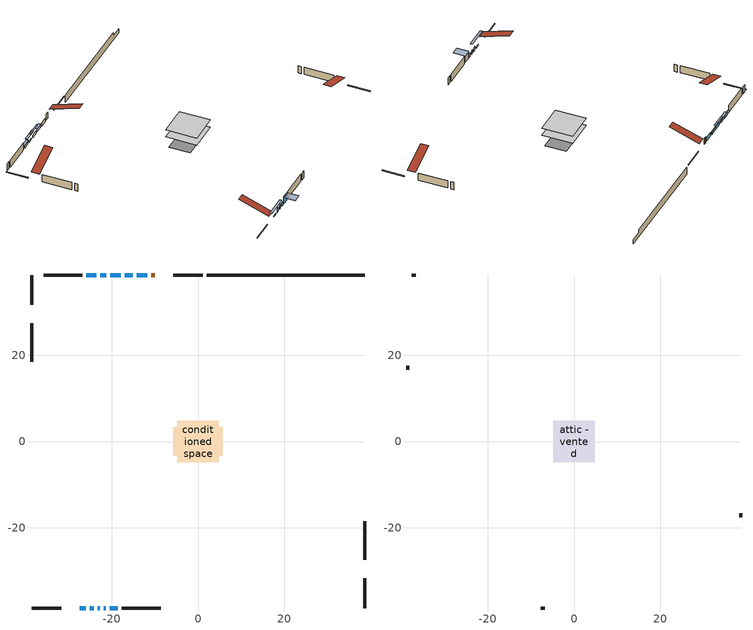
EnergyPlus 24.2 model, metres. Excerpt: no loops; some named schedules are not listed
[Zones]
conditioned space
 floor outside (Floor1 construction): -1.26,-1.26 -1.26,1.26 1.26,1.26 1.26,-1.26 z1.22
 floor adiabatic (AdiabaticFloorConstruction): -4.76,-4.76 -4.76,4.76 4.76,4.76 4.76,-4.76 z1.22
 floor foundation (Slab1 construction): -5.79,-3.35 -5.79,3.35 5.79,3.35 5.79,-3.35 z-1.22
 wall outside (RimJoist1 construction): 1.12,38.63 -5.73,38.63 / -38.63,-38.63 -31.77,-38.63 / -38.63,38.63 -38.63,31.77 / 38.63,-38.63 38.63,-31.77 z1.22:1.52
 wall outside (AdiabaticWallConstruction 1): -10.03,38.63 -10.89,38.63 z1.22:3.25
 wall outside (AdiabaticWallConstruction): -11.82,38.63 -14.2,38.63 / -25.12,-38.63 -24.2,-38.63 / -23.28,-38.63 -22.77,-38.63 / -21.84,-38.63 -21.36,-38.63 z1.22:2.44; -15.13,38.63 -17.04,38.63 / -23.58,38.63 -25.92,38.63 z1.22:1.98; -27.47,-38.63 -26.05,-38.63 z1.22:1.63; -17.96,38.63 -20.3,38.63 z1.22:2.14; -20.43,-38.63 -18.6,-38.63 z1.22:3.25; -21.23,38.63 -22.65,38.63 z1.22:1.68
 wall outside (Wall1 construction): -26.84,38.63 -35.83,38.63 / -17.68,-38.63 -8.69,-38.63 / -38.63,27.47 -38.63,18.49 / 38.63,-27.47 38.63,-18.49 z1.22:3.66
 wall foundation (FoundationWall1 construction): 2.05,38.63,-1.22 2.05,38.63,1.22 34.97,38.63,1.22 34.97,38.63,0.18 38.63,38.63,0.18 38.63,38.63,-1.22
 window (WindowConstruction): -11.82,38.63 -14.2,38.63 z1.22:2.44
 window (WindowConstruction 8): -15.13,38.63 -17.04,38.63 z1.22:1.98
 window (WindowConstruction 9): -27.47,-38.63 -26.05,-38.63 z1.22:1.63
 window (WindowConstruction 1): -17.97,38.63 -20.3,38.63 z1.22:2.13
 window (WindowConstruction 2): -25.12,-38.63 -24.21,-38.63 z1.22:2.44
 window (WindowConstruction 3): -23.28,-38.63 -22.77,-38.63 z1.22:2.44
 window (WindowConstruction 4): -21.84,-38.63 -21.36,-38.63 z1.22:2.44
 window (WindowConstruction 5): -20.43,-38.63 -18.6,-38.63 z1.22:3.25
 window (WindowConstruction 6): -21.23,38.63 -22.65,38.63 z1.22:1.68
 window (WindowConstruction 7): -23.58,38.63 -25.91,38.63 z1.22:1.98
 door (Door): -10.03,38.63 -10.89,38.63 z1.22:3.25
 ceiling adiabatic (AdiabaticFloorConstruction): 4.76,-4.76 4.76,4.76 -4.76,4.76 -4.76,-4.76 z1.22
attic - vented
 floor to conditioned space (Floor2 construction Reversed): -4.76,-4.76 -4.76,4.76 4.76,4.76 4.76,-4.76 z3.66
 wall outside (Wall2 construction): -36.75,38.63 -37.7,38.63 / -7.76,-38.63 -6.82,-38.63 / -38.63,17.56 -38.63,16.62 / 38.63,-17.56 38.63,-16.62 z1.22:3.66
 roof outside (Roof1 construction): -9.11,38.63,3.66 -9.11,29.36,6.75 -6.66,29.36,6.75 -6.66,38.63,3.66; -28.4,-38.63,3.66 -28.4,-29.36,6.75 -30.84,-29.36,6.75 -30.84,-38.63,3.66; -38.63,28.4,3.66 -29.36,28.4,6.75 -29.36,30.84,6.75 -38.63,30.84,3.66; 38.63,-28.4,3.66 29.36,-28.4,6.75 29.36,-30.84,6.75 38.63,-30.84,3.66
shading: -17.34,38.63 -14.83,38.63 -14.83,39.24 -17.34,39.24 z2.28; -23.31,-38.63 -30.21,-38.63 -30.21,-39.24 -23.31,-39.24 z4.37; -21.52,38.63 -16.75,38.63 -16.75,38.93 -21.52,38.93 z3.35; -18.31,-38.63 -20.73,-38.63 -20.73,-42.29 -18.31,-42.29 z3.55; -24.17,38.63 -19.71,38.63 -19.71,39.24 -24.17,39.24 z3.2; -26.21,38.63 -23.28,38.63 -23.28,39.24 -26.21,39.24 z2.28
[Building]
Building 1: Terrain=Suburbs
[Site:Location]
Erieau AUT_ON: Latitude {deg}=42.25; Longitude {deg}=-81.9; Time Zone {hr}=-5; Elevation {m}=178; Keep Site Location Information=Yes
[Site:GroundTemperature:Shallow]
5.2292, 3.30147, 3.1471, 4.0619, 7.73432, 11.3896, 14.5586, 16.5661, 16.7366, 15.1039, 12.0157, 8.47254
[Site:WaterMainsTemperature]
Calculation Method=Schedule; Temperature Schedule=mains temperature schedule
[Material] Roughness=Rough; Thermal Absorptance=0.9
Name | Thickness {m} | Conductivity {W/m-K} | Density {kg/m3} | Specific Heat {J/kg-K} | Solar Absorptance | Visible Absorptance
asphalt or fiberglass shingles | 0.00635 | 0.162714 | 1121.4 | 1465.45 | 0.4 | 0.4
ceiling loosefill ins | 0.0846667 | 0.0480833 | 16.02 | 1046.75 | 0.7 | 0.7
ceiling stud and cavity | 0.1397 | 0.0883488 | 65.682 | 1177.47 | 0.7 | 0.7
concrete 4.0 in. | 0.1016 | 1.803125 | 2242.8 | 837.4 | 0.7 | 0.7
concrete 8.0 in. | 0.2032 | 1.803125 | 2242.8 | 837.4 | 0.7 | 0.7
door material | 0.04445 | 0.053851 | 512.64 | 1214.23 | 0.7 | 0.7
exterior vertical ins | 0.0460229 | 0.029427 | 32.04 | 1214.23 | 0.7 | 0.7
floor covering | 0.0127 | 0.0433444 | 54.468 | 1339.84 | 0.6 | 0.6
floor rigid ins; rim joist rigid ins; wall rigid ins | 0.051816 | 0.029427 | 32.04 | 1214.23 | 0.7 | 0.7
floor rigid ins 1; wall rigid ins 1 | 0.512978 | 0.029427 | 32.04 | 1214.23 | 0.7 | 0.7
floor stud and cavity | 0.1397 | 0.0894249 | 92.3553 | 1139.71 | 0.7 | 0.7
floor stud and cavity 1 | 0.1397 | 1.75129 | 37.0049 | 1207.88 | 0.7 | 0.7
furniture material conditioned space 1 | 0.1524 | 0.115458 | 640.8 | 1214.23 | 0.6 | 0.6
gypsum board | 0.0127 | 0.160291 | 801 | 837.4 | 0.6 | 0.6
gypsum board 1 | 0.0127 | 0.160291 | 801 | 837.4 | 0.7 | 0.7
osb sheathing 0.5 in. | 0.0127 | 0.115458 | 512.64 | 1214.23 | 0.7 | 0.7
osb sheathing 0.75 in. | 0.01905 | 0.115458 | 512.64 | 1214.23 | 0.7 | 0.7
osb sheathing 2.0 in. | 0.0508 | 0.115458 | 512.64 | 1214.23 | 0.7 | 0.7
rim joist stud and cavity | 0.0508 | 0.0407728 | 125.044 | 1163.47 | 0.6 | 0.6
wall stud and cavity | 0.1397 | 0.216775 | 139.0536 | 1170.24 | 0.7 | 0.7
wall stud and cavity 1 | 0.0889 | 6.9971 | 50.32683 | 1063.81 | 0.6 | 0.6
wall stud and cavity 2 | 0.0889 | 0.380278 | 52.3479 | 1209.89 | 0.7 | 0.7
wall stud and cavity 3 | 0.0889 | 0.391764 | 83.0341 | 1211.67 | 0.7 | 0.7
wood siding | 0.0254 | 0.102417 | 544.68 | 1172.36 | 0.4 | 0.4
wood siding 1 | 0.00254 | 0.102417 | 544.68 | 1172.36 | 0.4 | 0.4
wood siding 2; wood siding 3; wood siding 4 | 0.0254 | 0.102417 | 544.68 | 1172.36 | 0.7 | 0.7
[WindowMaterial:SimpleGlazingSystem]
Name | U-Factor {W/m2-K} | Solar Heat Gain Coefficient
WindowMaterial | 2.89237 | 0.69
WindowMaterial 1 | 2.9378 | 0.65
WindowMaterial 2 | 2.93609 | 0.65
WindowMaterial 3 | 2.96789 | 0.62
WindowMaterial 4 | 2.97187 | 0.61
WindowMaterial 5 | 2.88329 | 0.7
WindowMaterial 6 | 6.7659 | 0.73
WindowMaterial 7 | 2.95029 | 0.64
WindowMaterial 8 | 2.93496 | 0.65
WindowMaterial 9 | 3.02808 | 0.55
[Construction]
AdiabaticFloorConstruction: floor stud and cavity 1, floor rigid ins 1, osb sheathing 0.75 in., floor covering
AdiabaticWallConstruction: wood siding 3, wall rigid ins 1, wall stud and cavity 2, gypsum board
AdiabaticWallConstruction 1: wood siding 4, wall rigid ins 1, wall stud and cavity 2, gypsum board
Door: door material
Floor1 construction: floor stud and cavity, floor rigid ins, osb sheathing 0.75 in., floor covering
Floor2 construction Reversed: gypsum board, ceiling stud and cavity, ceiling loosefill ins
FoundationWall1 construction: concrete 8.0 in., gypsum board 1
furniture construction conditioned space 1: furniture material conditioned space 1
PartitionWallConstruction: gypsum board, wall stud and cavity 3, gypsum board
RimJoist1 construction: wood siding 2, rim joist rigid ins, osb sheathing 2.0 in., rim joist stud and cavity
Roof1 construction: asphalt or fiberglass shingles
Slab1 construction: concrete 4.0 in.
Wall1 construction: wood siding, wall rigid ins, osb sheathing 0.5 in., wall stud and cavity, gypsum board
Wall2 construction: wood siding 1, wall stud and cavity 1
WindowConstruction: WindowMaterial
WindowConstruction 1: WindowMaterial 1
WindowConstruction 2: WindowMaterial 2
WindowConstruction 3: WindowMaterial 3
WindowConstruction 4: WindowMaterial 4
WindowConstruction 5: WindowMaterial 5
WindowConstruction 6: WindowMaterial 6
WindowConstruction 7: WindowMaterial 7
WindowConstruction 8: WindowMaterial 8
WindowConstruction 9: WindowMaterial 9
[Zone] Multiplier=1; Part of Total Floor Area=Yes
Name | Volume {m3}
attic - vented | 45.4357
conditioned space | 424.1
[Space]
Name | Zone | Volume {m3}
attic - vented 1 | attic - vented | 45.4357
conditioned space 1 | conditioned space | 424.1
[ZoneInfiltration:EffectiveLeakageArea]
infil attic - vented 1: Zone or Space=attic - vented 1; Schedule=Always On Discrete; Effective Air Leakage Area {cm2}=4347.84; Stack Coefficient=0.000384434; Wind Coefficient=1.32474e-05
[ZoneMixing]
whole house fan mix: Zone or Space=attic - vented; Schedule=Always On Continuous; Design Flow Rate Calculation Method=Flow/Zone; Design Flow Rate {m3/s}=0; Source Zone or Space=conditioned space
[SurfaceProperty:ExposedFoundationPerimeter]
Slab1: Exposed Perimeter Calculation Method=TotalExposedPerimeter; Total Exposed Perimeter {m}=36.575
[InternalMass] Zone or ZoneList=conditioned space; Space or SpaceList=conditioned space 1
Name | Construction | Surface Area {m2}
furniture mass conditioned space 1 | furniture construction conditioned space 1 | 69.8321
partition wall mass | PartitionWallConstruction | 174.58
[Lights]
interior lighting: Zone or ZoneList or Space or SpaceList=conditioned space 1; Schedule=interior lighting schedule; Design Level Calculation Method=LightingLevel; Lighting Level {W}=343.2; Return Air Fraction=0; Fraction Radiant=0.6; Fraction Visible=0.2; Fraction Replaceable=1
[People]
occupants: Zone or ZoneList or Space or SpaceList=conditioned space 1; Number of People Schedule=occupants schedule; Number of People Calculation Method=People; Number of People=3; Fraction Radiant=0.314171; Sensible Heat Fraction=0.56303; Activity Level Schedule=occupants activity schedule; Carbon Dioxide Generation Rate {m3/s-W}=0; Enable ASHRAE 55 Comfort Warnings=No; Mean Radiant Temperature Calculation Type=EnclosureAveraged
[ElectricEquipment] Zone or ZoneList or Space or SpaceList=conditioned space 1; Design Level Calculation Method=EquipmentLevel
Name | Schedule | Design Level {W} | Fraction Latent | Fraction Radiant | Fraction Lost
clothes dryer | clothes dryer schedule | 140.772 | 0.015 | 0.081 | 0.85
clothes washer | clothes washer schedule | 32.1985 | 0.03 | 0.162 | 0.7
cooking range | cooking range schedule | 215.147 | 0.08 | 0.432 | 0.2
dishwasher | dishwasher schedule | 66.8632 | 0.3 | 0.18 | 0.4
fridge | fridge schedule | 72.9452 | 0 | 0.6 | 0
mech vent house fan | mech vent house fan schedule | 0.95 | 0 | 0 | 1
mech vent house fan cfis | mech vent house fan cfis schedule | 0 | 0 | 0 | 0
misc plug loads | misc plug loads schedule | 494.7 | 0.045 | 0.513 | 0.1
whole house fan | Always On Discrete | 0 | 0 | 0 | 1
[OtherEquipment] Zone or ZoneList or Space or SpaceList=conditioned space 1; Design Level Calculation Method=EquipmentLevel
Name | Fuel Type | Schedule | Design Level {W} | Fraction Latent | Fraction Radiant | Fraction Lost
clothes dryer 1 | Electricity | clothes dryer schedule | 0 | 0.015 | 0.081 | 0.85
cooking range 1 | Electricity | cooking range schedule | 0 | 0.08 | 0.432 | 0.2
general water use latent | None | general water use schedule | 62.594 | 1 | 0 | 0
general water use sensible | None | general water use schedule | -61.6891 | 0 | 0.6 | 0
mech vent house fan latent load | None | Always On Discrete | 0 | 1 | 0 | 0
mech vent house fan sensible load | None | Always On Discrete | 0 | 0 | 0 | 0
water heater energy adjustment1 | NaturalGas | Always On Discrete | 0.01 | 0 | 0 | 1
[ZoneInfiltration:DesignFlowRate] Zone or ZoneList or Space or SpaceList=conditioned space 1; Schedule=Always On Discrete; Design Flow Rate Calculation Method=Flow/Zone; Design Flow Rate {m3/s}=0
infil flow; natural vent flow; whole house fan flow
[AvailabilityManager:Scheduled]
central ac and furnace airloop Availability Manager: Schedule=Always On Discrete
[Foundation:Kiva]
Foundation Kiva 1: Initial Indoor Air Temperature {C}=18; Wall Height Above Grade {m}=1.21999; Wall Depth Below Slab {m}=0.2032; Custom Block Material Name 1=exterior vertical ins; Custom Block Depth 1 {m}=2.43998; Custom Block X Position 1 {m}=0.2159; Custom Block Z Position 1 {m}=0
[Foundation:Kiva:Settings]
Soil Conductivity {W/m-K}=0.849921; Soil Density {kg/m3}=1842.3; Soil Specific Heat {J/kg-K}=418.7; Ground Solar Absorptivity=0.9; Ground Thermal Absorptivity=0.9; Ground Surface Roughness {m}=0.03; Far-Field Width {m}=40; Deep-Ground Boundary Condition=ZeroFlux; Deep-Ground Depth {m}=40; Minimum Cell Dimension {m}=0.2; Maximum Cell Growth Coefficient=3; Simulation Timestep=Timestep
[Exterior:Lights]
exterior lighting: Schedule=exterior lighting schedule; Design Level {W}=75.6
[EnergyManagementSystem:GlobalVariable]
central_ac_and_furnace_airloop_Fan_RTF
infil_program_Qfan
infil_program_Qinf
natural_vent_program_Qnv
natural_vent_program_Qwhf
[EnergyManagementSystem:Sensor]
Name | Output:Variable or Output:Meter Index Key | Output:Variable or Output:Meter
airflow_gain | infil flow | Infiltration Sensible Heat Gain Energy
airflow_gain_1 | natural vent flow | Infiltration Sensible Heat Gain Energy
airflow_gain_2 | whole house fan flow | Infiltration Sensible Heat Gain Energy
airflow_loss | infil flow | Infiltration Sensible Heat Loss Energy
airflow_loss_1 | natural vent flow | Infiltration Sensible Heat Loss Energy
airflow_loss_2 | whole house fan flow | Infiltration Sensible Heat Loss Energy
clg_load_cond |  | Cooling:EnergyTransfer:Zone:CONDITIONED SPACE
clg_sp_s; clg_sp_s_1 | cooling setpoint | Schedule Value
clothes_dryer_exhaust_0_sch_s | clothes dryer exhaust 0 schedule | Schedule Value
cool_season | cooling season schedule | Schedule Value
htg_load_cond |  | Heating:EnergyTransfer:Zone:CONDITIONED SPACE
htg_sp_s; htg_sp_s_1 | heating setpoint | Schedule Value
ig_ee_conv | clothes dryer | Electric Equipment Convective Heating Energy
ig_ee_conv_2 | cooking range | Electric Equipment Convective Heating Energy
ig_ee_conv_4 | fridge | Electric Equipment Convective Heating Energy
ig_ee_conv_5 | misc plug loads | Electric Equipment Convective Heating Energy
ig_ee_conv_6 | whole house fan | Electric Equipment Convective Heating Energy
ig_ee_rad | clothes dryer | Electric Equipment Radiant Heating Energy
ig_ee_rad_2 | cooking range | Electric Equipment Radiant Heating Energy
ig_ee_rad_4 | fridge | Electric Equipment Radiant Heating Energy
ig_ee_rad_5 | misc plug loads | Electric Equipment Radiant Heating Energy
ig_ee_rad_6 | whole house fan | Electric Equipment Radiant Heating Energy
ig_lgt_conv | interior lighting | Lights Convective Heating Energy
ig_lgt_rad | interior lighting | Lights Radiant Heating Energy
ig_lgt_vis | interior lighting | Lights Visible Radiation Heating Energy
ig_oe_conv | clothes dryer 1 | Other Equipment Convective Heating Energy
ig_oe_conv_1 | cooking range 1 | Other Equipment Convective Heating Energy
ig_oe_conv_2 | general water use latent | Other Equipment Convective Heating Energy
ig_oe_conv_3 | general water use sensible | Other Equipment Convective Heating Energy
ig_oe_conv_4 | water heater energy adjustment1 | Other Equipment Convective Heating Energy
ig_oe_rad | clothes dryer 1 | Other Equipment Radiant Heating Energy
ig_oe_rad_1 | cooking range 1 | Other Equipment Radiant Heating Energy
ig_oe_rad_2 | general water use latent | Other Equipment Radiant Heating Energy
ig_oe_rad_3 | general water use sensible | Other Equipment Radiant Heating Energy
ig_oe_rad_4 | water heater energy adjustment1 | Other Equipment Radiant Heating Energy
ig_ppl_conv | occupants | People Convective Heating Energy
ig_ppl_rad | occupants | People Radiant Heating Energy
im_conv | furniture mass conditioned space 1 | Surface Inside Face Convection Heat Gain Energy
im_conv_1 | partition wall mass | Surface Inside Face Convection Heat Gain Energy
im_ig | furniture mass conditioned space 1 | Surface Inside Face Internal Gains Radiation Heat Gain Energy
im_ig_1 | partition wall mass | Surface Inside Face Internal Gains Radiation Heat Gain Energy
im_lgt | furniture mass conditioned space 1 | Surface Inside Face Lights Radiation Heat Gain Energy
im_lgt_1 | partition wall mass | Surface Inside Face Lights Radiation Heat Gain Energy
im_sol | furniture mass conditioned space 1 | Surface Inside Face Solar Radiation Heat Gain Energy
im_sol_1 | partition wall mass | Surface Inside Face Solar Radiation Heat Gain Energy
im_surf | furniture mass conditioned space 1 | Surface Inside Face Net Surface Thermal Radiation Heat Gain Energy
im_surf_1 | partition wall mass | Surface Inside Face Net Surface Thermal Radiation Heat Gain Energy
mv_conv | mech vent house fan | Electric Equipment Convective Heating Energy
mv_conv_1 | mech vent house fan cfis | Electric Equipment Convective Heating Energy
mv_conv_2 | mech vent house fan latent load | Other Equipment Convective Heating Energy
mv_conv_3 | mech vent house fan sensible load | Other Equipment Convective Heating Energy
mv_rad | mech vent house fan | Electric Equipment Radiant Heating Energy
mv_rad_1 | mech vent house fan cfis | Electric Equipment Radiant Heating Energy
mv_rad_2 | mech vent house fan latent load | Other Equipment Radiant Heating Energy
mv_rad_3 | mech vent house fan sensible load | Other Equipment Radiant Heating Energy
natural_vent_s | natural vent schedule | Schedule Value
out_pb_s |  | Site Outdoor Air Barometric Pressure
out_wt_s |  | Site Outdoor Air Humidity Ratio
site_vw_s |  | Site Wind Speed
ss_back_out | Window1 | Surface Window Shortwave from Zone Back Out Window Heat Transfer Rate
ss_back_out_1 | Window11 | Surface Window Shortwave from Zone Back Out Window Heat Transfer Rate
ss_back_out_2 | Window12 | Surface Window Shortwave from Zone Back Out Window Heat Transfer Rate
ss_back_out_3 | Window2 | Surface Window Shortwave from Zone Back Out Window Heat Transfer Rate
ss_back_out_4 | Window4 | Surface Window Shortwave from Zone Back Out Window Heat Transfer Rate
ss_back_out_5 | Window5 | Surface Window Shortwave from Zone Back Out Window Heat Transfer Rate
ss_back_out_6 | Window6 | Surface Window Shortwave from Zone Back Out Window Heat Transfer Rate
ss_back_out_7 | Window7 | Surface Window Shortwave from Zone Back Out Window Heat Transfer Rate
ss_back_out_8 | Window8 | Surface Window Shortwave from Zone Back Out Window Heat Transfer Rate
ss_back_out_9 | Window9 | Surface Window Shortwave from Zone Back Out Window Heat Transfer Rate
ss_conv | Door1 | Surface Inside Face Convection Heat Gain Energy
ss_conv_1 | Window1 | Surface Inside Face Convection Heat Gain Energy
ss_conv_10 | Window9 | Surface Inside Face Convection Heat Gain Energy
ss_conv_2 | Window11 | Surface Inside Face Convection Heat Gain Energy
ss_conv_3 | Window12 | Surface Inside Face Convection Heat Gain Energy
ss_conv_4 | Window2 | Surface Inside Face Convection Heat Gain Energy
ss_conv_5 | Window4 | Surface Inside Face Convection Heat Gain Energy
ss_conv_6 | Window5 | Surface Inside Face Convection Heat Gain Energy
ss_conv_7 | Window6 | Surface Inside Face Convection Heat Gain Energy
ss_conv_8 | Window7 | Surface Inside Face Convection Heat Gain Energy
ss_conv_9 | Window8 | Surface Inside Face Convection Heat Gain Energy
ss_ig | Door1 | Surface Inside Face Internal Gains Radiation Heat Gain Energy
ss_ig_1 | Window1 | Surface Inside Face Internal Gains Radiation Heat Gain Energy
ss_ig_10 | Window9 | Surface Inside Face Internal Gains Radiation Heat Gain Energy
ss_ig_2 | Window11 | Surface Inside Face Internal Gains Radiation Heat Gain Energy
ss_ig_3 | Window12 | Surface Inside Face Internal Gains Radiation Heat Gain Energy
ss_ig_4 | Window2 | Surface Inside Face Internal Gains Radiation Heat Gain Energy
ss_ig_5 | Window4 | Surface Inside Face Internal Gains Radiation Heat Gain Energy
ss_ig_6 | Window5 | Surface Inside Face Internal Gains Radiation Heat Gain Energy
ss_ig_7 | Window6 | Surface Inside Face Internal Gains Radiation Heat Gain Energy
ss_ig_8 | Window7 | Surface Inside Face Internal Gains Radiation Heat Gain Energy
ss_ig_9 | Window8 | Surface Inside Face Internal Gains Radiation Heat Gain Energy
ss_lgt | Door1 | Surface Inside Face Lights Radiation Heat Gain Energy
ss_sol | Door1 | Surface Inside Face Solar Radiation Heat Gain Energy
ss_surf | Door1 | Surface Inside Face Net Surface Thermal Radiation Heat Gain Energy
ss_surf_1 | Window1 | Surface Inside Face Net Surface Thermal Radiation Heat Gain Energy
ss_surf_10 | Window9 | Surface Inside Face Net Surface Thermal Radiation Heat Gain Energy
ss_surf_2 | Window11 | Surface Inside Face Net Surface Thermal Radiation Heat Gain Energy
ss_surf_3 | Window12 | Surface Inside Face Net Surface Thermal Radiation Heat Gain Energy
ss_surf_4 | Window2 | Surface Inside Face Net Surface Thermal Radiation Heat Gain Energy
ss_surf_5 | Window4 | Surface Inside Face Net Surface Thermal Radiation Heat Gain Energy
ss_surf_6 | Window5 | Surface Inside Face Net Surface Thermal Radiation Heat Gain Energy
ss_surf_7 | Window6 | Surface Inside Face Net Surface Thermal Radiation Heat Gain Energy
ss_surf_8 | Window7 | Surface Inside Face Net Surface Thermal Radiation Heat Gain Energy
ss_surf_9 | Window8 | Surface Inside Face Net Surface Thermal Radiation Heat Gain Energy
ss_trans_in | Window1 | Surface Window Transmitted Solar Radiation Rate
ss_trans_in_1 | Window11 | Surface Window Transmitted Solar Radiation Rate
ss_trans_in_2 | Window12 | Surface Window Transmitted Solar Radiation Rate
ss_trans_in_3 | Window2 | Surface Window Transmitted Solar Radiation Rate
ss_trans_in_4 | Window4 | Surface Window Transmitted Solar Radiation Rate
ss_trans_in_5 | Window5 | Surface Window Transmitted Solar Radiation Rate
ss_trans_in_6 | Window6 | Surface Window Transmitted Solar Radiation Rate
ss_trans_in_7 | Window7 | Surface Window Transmitted Solar Radiation Rate
ss_trans_in_8 | Window8 | Surface Window Transmitted Solar Radiation Rate
ss_trans_in_9 | Window9 | Surface Window Transmitted Solar Radiation Rate
ss_trans_out | Window1 | Surface Inside Face Initial Transmitted Diffuse Transmitted Out Window Solar Radiation Rate
ss_trans_out_1 | Window11 | Surface Inside Face Initial Transmitted Diffuse Transmitted Out Window Solar Radiation Rate
ss_trans_out_2 | Window12 | Surface Inside Face Initial Transmitted Diffuse Transmitted Out Window Solar Radiation Rate
ss_trans_out_3 | Window2 | Surface Inside Face Initial Transmitted Diffuse Transmitted Out Window Solar Radiation Rate
ss_trans_out_4 | Window4 | Surface Inside Face Initial Transmitted Diffuse Transmitted Out Window Solar Radiation Rate
ss_trans_out_5 | Window5 | Surface Inside Face Initial Transmitted Diffuse Transmitted Out Window Solar Radiation Rate
ss_trans_out_6 | Window6 | Surface Inside Face Initial Transmitted Diffuse Transmitted Out Window Solar Radiation Rate
ss_trans_out_7 | Window7 | Surface Inside Face Initial Transmitted Diffuse Transmitted Out Window Solar Radiation Rate
ss_trans_out_8 | Window8 | Surface Inside Face Initial Transmitted Diffuse Transmitted Out Window Solar Radiation Rate
ss_trans_out_9 | Window9 | Surface Inside Face Initial Transmitted Diffuse Transmitted Out Window Solar Radiation Rate
s_conv | Floor1 | Surface Inside Face Convection Heat Gain Energy
s_conv_1 | Floor2 | Surface Inside Face Convection Heat Gain Energy
s_conv_10 | Wall1:0 | Surface Inside Face Convection Heat Gain Energy
s_conv_11 | Wall1:180 | Surface Inside Face Convection Heat Gain Energy
s_conv_12 | Wall1:270 | Surface Inside Face Convection Heat Gain Energy
s_conv_13 | Wall1:90 | Surface Inside Face Convection Heat Gain Energy
s_conv_2 | FoundationWall1 | Surface Inside Face Convection Heat Gain Energy
s_conv_3 | inferred conditioned ceiling | Surface Inside Face Convection Heat Gain Energy
s_conv_4 | inferred conditioned floor | Surface Inside Face Convection Heat Gain Energy
s_conv_5 | RimJoist1:0 | Surface Inside Face Convection Heat Gain Energy
s_conv_6 | RimJoist1:180 | Surface Inside Face Convection Heat Gain Energy
s_conv_7 | RimJoist1:270 | Surface Inside Face Convection Heat Gain Energy
s_conv_8 | RimJoist1:90 | Surface Inside Face Convection Heat Gain Energy
s_conv_9 | Slab1 | Surface Inside Face Convection Heat Gain Energy
s_ig | Floor1 | Surface Inside Face Internal Gains Radiation Heat Gain Energy
s_ig_1 | Floor2 | Surface Inside Face Internal Gains Radiation Heat Gain Energy
s_ig_10 | Wall1:0 | Surface Inside Face Internal Gains Radiation Heat Gain Energy
s_ig_11 | Wall1:180 | Surface Inside Face Internal Gains Radiation Heat Gain Energy
s_ig_12 | Wall1:270 | Surface Inside Face Internal Gains Radiation Heat Gain Energy
s_ig_13 | Wall1:90 | Surface Inside Face Internal Gains Radiation Heat Gain Energy
s_ig_2 | FoundationWall1 | Surface Inside Face Internal Gains Radiation Heat Gain Energy
s_ig_3 | inferred conditioned ceiling | Surface Inside Face Internal Gains Radiation Heat Gain Energy
s_ig_4 | inferred conditioned floor | Surface Inside Face Internal Gains Radiation Heat Gain Energy
s_ig_5 | RimJoist1:0 | Surface Inside Face Internal Gains Radiation Heat Gain Energy
s_ig_6 | RimJoist1:180 | Surface Inside Face Internal Gains Radiation Heat Gain Energy
s_ig_7 | RimJoist1:270 | Surface Inside Face Internal Gains Radiation Heat Gain Energy
s_ig_8 | RimJoist1:90 | Surface Inside Face Internal Gains Radiation Heat Gain Energy
s_ig_9 | Slab1 | Surface Inside Face Internal Gains Radiation Heat Gain Energy
s_lgt | Floor1 | Surface Inside Face Lights Radiation Heat Gain Energy
s_lgt_1 | Floor2 | Surface Inside Face Lights Radiation Heat Gain Energy
s_lgt_10 | Wall1:0 | Surface Inside Face Lights Radiation Heat Gain Energy
s_lgt_11 | Wall1:180 | Surface Inside Face Lights Radiation Heat Gain Energy
s_lgt_12 | Wall1:270 | Surface Inside Face Lights Radiation Heat Gain Energy
s_lgt_13 | Wall1:90 | Surface Inside Face Lights Radiation Heat Gain Energy
s_lgt_2 | FoundationWall1 | Surface Inside Face Lights Radiation Heat Gain Energy
s_lgt_3 | inferred conditioned ceiling | Surface Inside Face Lights Radiation Heat Gain Energy
s_lgt_4 | inferred conditioned floor | Surface Inside Face Lights Radiation Heat Gain Energy
s_lgt_5 | RimJoist1:0 | Surface Inside Face Lights Radiation Heat Gain Energy
